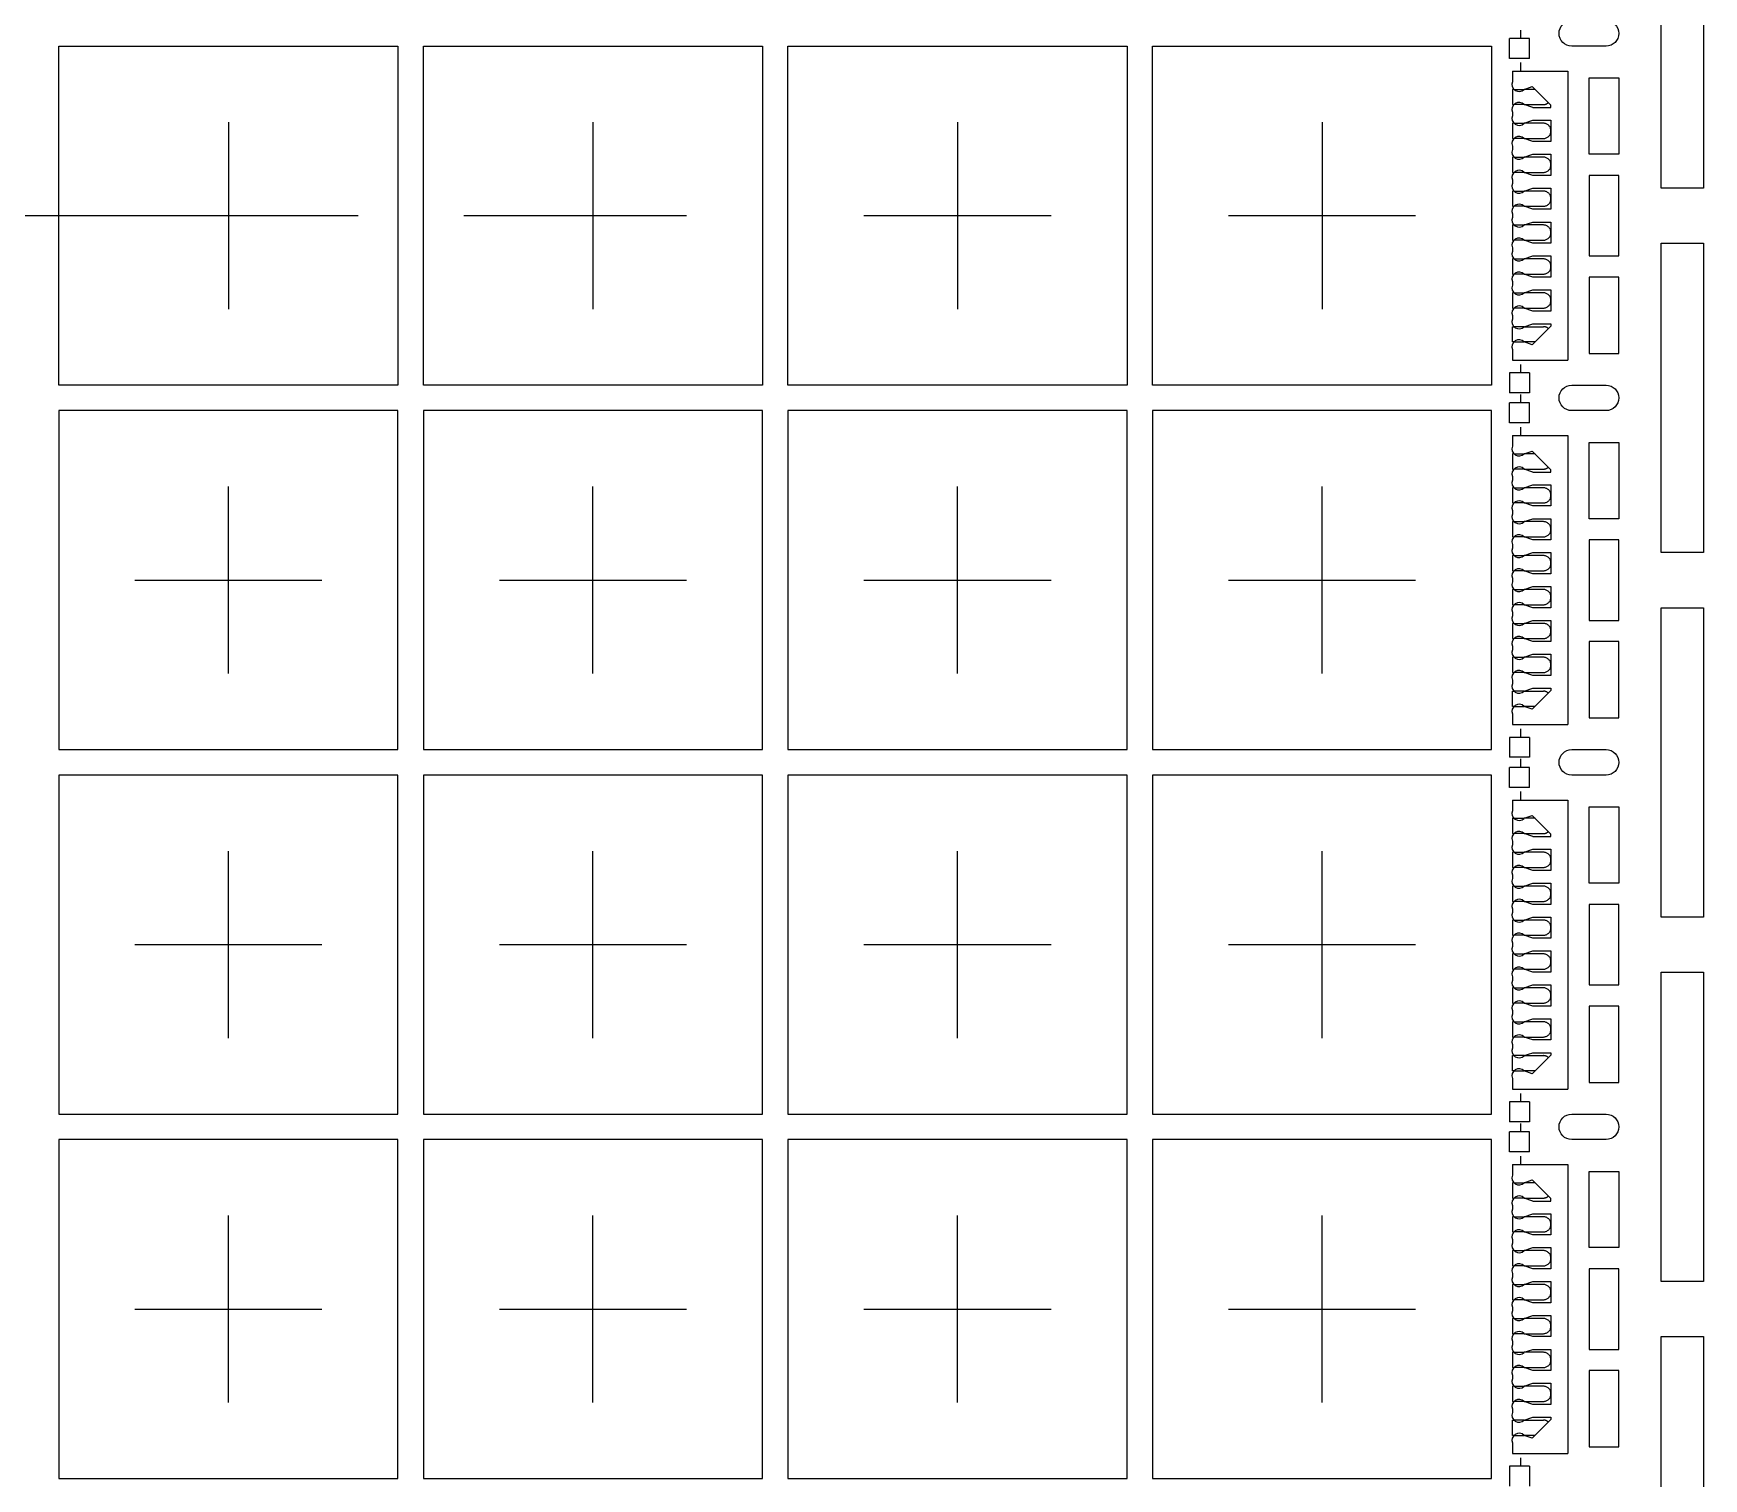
# Model space of a CAD drawing. Extents: x 580 to 695, y -153 to -2.
# Drawn here: x 644.95 to 664.65, y -61.19 to -44.14 of the extents above; entities that cross this region are included whole.
import ezdxf

# ---------------------------------------------------------------- set-up
doc = ezdxf.new("R2010")
doc.units = 0
doc.header["$LTSCALE"] = 5
doc.header["$MEASUREMENT"] = 0
doc.linetypes.add('CENTER', pattern=[2, 1.25, -0.25, 0.25, -0.25])
doc.linetypes.add('HIDDEN', pattern=[0.375, 0.25, -0.125])
doc.layers.add('1', color=7, linetype='CONTINUOUS')
doc.layers.add('1D', color=4, linetype='CONTINUOUS')

msp = doc.modelspace()

# ---------------------------------------------------------------- linework, layer by layer
at = {"layer": '1'}
for p, q in [((662.362, -44.44), (662.362, -44.205)), ((662.597, -44.205), (662.362, -44.205)), ((662.597, -44.44), (662.597, -44.205)), ((662.597, -44.44), (662.362, -44.44)), ((662.397, -44.59), (662.397, -44.716)), ((662.416, -44.805), (662.536, -44.805)), ((662.536, -44.805), (662.632, -44.772)), ((662.852, -44.992), (662.632, -44.772)), ((662.397, -45.074), (662.397, -45.116)), ((662.536, -44.985), (662.416, -44.985)), ((662.637, -45.02), (662.536, -44.985)), ((662.637, -45.02), (662.852, -45.02)), ((662.416, -45.205), (662.536, -45.205)), ((662.536, -45.205), (662.637, -45.17)), ((662.637, -45.17), (662.852, -45.17)), ((662.397, -45.474), (662.397, -45.516)), ((662.536, -45.385), (662.416, -45.385)), ((662.637, -45.42), (662.536, -45.385)), ((662.852, -45.42), (662.637, -45.42)), ((662.416, -45.605), (662.536, -45.605)), ((662.536, -45.605), (662.637, -45.57)), ((662.637, -45.57), (662.852, -45.57)), ((662.397, -45.874), (662.397, -45.916)), ((662.536, -45.785), (662.416, -45.785)), ((662.637, -45.82), (662.536, -45.785)), ((662.852, -45.82), (662.637, -45.82)), ((662.416, -46.005), (662.536, -46.005)), ((662.536, -46.005), (662.637, -45.97)), ((662.637, -45.97), (662.852, -45.97)), ((662.397, -46.274), (662.397, -46.316)), ((662.536, -46.185), (662.416, -46.185)), ((662.637, -46.22), (662.536, -46.185)), ((662.852, -46.22), (662.637, -46.22)), ((662.416, -46.405), (662.536, -46.405)), ((662.536, -46.405), (662.637, -46.37)), ((662.637, -46.37), (662.852, -46.37)), ((662.397, -46.674), (662.397, -46.716)), ((662.536, -46.585), (662.416, -46.585)), ((662.637, -46.62), (662.536, -46.585)), ((662.852, -46.62), (662.637, -46.62)), ((662.416, -46.805), (662.536, -46.805)), ((662.536, -46.805), (662.637, -46.77)), ((662.637, -46.77), (662.852, -46.77)), ((662.397, -47.074), (662.397, -47.116)), ((662.536, -46.985), (662.416, -46.985)), ((662.637, -47.02), (662.536, -46.985)), ((662.852, -47.02), (662.637, -47.02)), ((662.416, -47.205), (662.536, -47.205)), ((662.536, -47.205), (662.637, -47.17)), ((662.637, -47.17), (662.852, -47.17)), ((662.397, -47.474), (662.397, -47.516)), ((662.536, -47.385), (662.416, -47.385)), ((662.637, -47.42), (662.536, -47.385)), ((662.852, -47.42), (662.637, -47.42)), ((662.536, -47.605), (662.416, -47.605)), ((662.536, -47.605), (662.637, -47.57)), ((662.852, -47.598), (662.632, -47.818)), ((662.637, -47.57), (662.852, -47.57)), ((662.416, -47.785), (662.536, -47.785)), ((662.632, -47.818), (662.536, -47.785)), ((662.397, -47.874), (662.397, -48)), ((662.362, -48.15), (662.362, -48.385)), ((662.597, -48.15), (662.362, -48.15)), ((662.597, -48.15), (662.597, -48.385)), ((662.597, -48.385), (662.362, -48.385)), ((662.362, -48.74), (662.362, -48.505)), ((662.597, -48.505), (662.362, -48.505)), ((662.597, -48.74), (662.597, -48.505)), ((662.597, -48.74), (662.362, -48.74)), ((662.397, -48.89), (662.397, -49.016)), ((662.416, -49.105), (662.536, -49.105)), ((662.536, -49.105), (662.632, -49.072)), ((662.852, -49.292), (662.632, -49.072)), ((662.397, -49.374), (662.397, -49.416)), ((662.536, -49.285), (662.416, -49.285)), ((662.637, -49.32), (662.536, -49.285)), ((662.637, -49.32), (662.852, -49.32)), ((662.416, -49.505), (662.536, -49.505)), ((662.536, -49.505), (662.637, -49.47)), ((662.637, -49.47), (662.852, -49.47)), ((662.397, -49.774), (662.397, -49.816)), ((662.536, -49.685), (662.416, -49.685)), ((662.637, -49.72), (662.536, -49.685)), ((662.852, -49.72), (662.637, -49.72)), ((662.416, -49.905), (662.536, -49.905)), ((662.536, -49.905), (662.637, -49.87)), ((662.637, -49.87), (662.852, -49.87)), ((662.397, -50.174), (662.397, -50.216)), ((662.536, -50.085), (662.416, -50.085)), ((662.637, -50.12), (662.536, -50.085)), ((662.852, -50.12), (662.637, -50.12)), ((662.416, -50.305), (662.536, -50.305)), ((662.536, -50.305), (662.637, -50.27)), ((662.637, -50.27), (662.852, -50.27)), ((662.397, -50.574), (662.397, -50.616)), ((662.536, -50.485), (662.416, -50.485)), ((662.637, -50.52), (662.536, -50.485)), ((662.852, -50.52), (662.637, -50.52)), ((662.416, -50.705), (662.536, -50.705)), ((662.536, -50.705), (662.637, -50.67)), ((662.637, -50.67), (662.852, -50.67)), ((662.397, -50.974), (662.397, -51.016)), ((662.536, -50.885), (662.416, -50.885)), ((662.637, -50.92), (662.536, -50.885)), ((662.852, -50.92), (662.637, -50.92)), ((662.416, -51.105), (662.536, -51.105)), ((662.536, -51.105), (662.637, -51.07)), ((662.637, -51.07), (662.852, -51.07)), ((662.397, -51.374), (662.397, -51.416)), ((662.536, -51.285), (662.416, -51.285)), ((662.637, -51.32), (662.536, -51.285)), ((662.852, -51.32), (662.637, -51.32)), ((662.416, -51.505), (662.536, -51.505)), ((662.536, -51.505), (662.637, -51.47)), ((662.637, -51.47), (662.852, -51.47)), ((662.397, -51.774), (662.397, -51.816)), ((662.536, -51.685), (662.416, -51.685)), ((662.637, -51.72), (662.536, -51.685)), ((662.852, -51.72), (662.637, -51.72)), ((662.536, -51.905), (662.416, -51.905)), ((662.536, -51.905), (662.637, -51.87)), ((662.852, -51.898), (662.632, -52.118)), ((662.637, -51.87), (662.852, -51.87)), ((662.397, -52.174), (662.397, -52.3)), ((662.416, -52.085), (662.536, -52.085)), ((662.632, -52.118), (662.536, -52.085)), ((662.362, -52.45), (662.362, -52.685)), ((662.597, -52.45), (662.362, -52.45)), ((662.597, -52.45), (662.597, -52.685)), ((662.597, -52.685), (662.362, -52.685)), ((662.362, -53.04), (662.362, -52.805)), ((662.597, -52.805), (662.362, -52.805)), ((662.597, -53.04), (662.597, -52.805)), ((662.597, -53.04), (662.362, -53.04)), ((662.397, -53.19), (662.397, -53.316)), ((662.536, -53.405), (662.632, -53.372)), ((662.852, -53.592), (662.632, -53.372)), ((662.416, -53.405), (662.536, -53.405)), ((662.397, -53.674), (662.397, -53.716)), ((662.536, -53.585), (662.416, -53.585)), ((662.637, -53.62), (662.536, -53.585)), ((662.536, -53.805), (662.637, -53.77)), ((662.637, -53.62), (662.852, -53.62)), ((662.637, -53.77), (662.852, -53.77)), ((662.416, -53.805), (662.536, -53.805)), ((662.397, -54.074), (662.397, -54.116)), ((662.536, -53.985), (662.416, -53.985)), ((662.637, -54.02), (662.536, -53.985)), ((662.536, -54.205), (662.637, -54.17)), ((662.852, -54.02), (662.637, -54.02)), ((662.637, -54.17), (662.852, -54.17)), ((662.416, -54.205), (662.536, -54.205)), ((662.397, -54.474), (662.397, -54.516)), ((662.536, -54.385), (662.416, -54.385)), ((662.637, -54.42), (662.536, -54.385)), ((662.852, -54.42), (662.637, -54.42)), ((662.416, -54.605), (662.536, -54.605)), ((662.536, -54.605), (662.637, -54.57)), ((662.637, -54.57), (662.852, -54.57)), ((662.397, -54.874), (662.397, -54.916)), ((662.536, -54.785), (662.416, -54.785)), ((662.637, -54.82), (662.536, -54.785)), ((662.852, -54.82), (662.637, -54.82)), ((662.416, -55.005), (662.536, -55.005)), ((662.536, -55.005), (662.637, -54.97)), ((662.637, -54.97), (662.852, -54.97)), ((662.397, -55.274), (662.397, -55.316)), ((662.536, -55.185), (662.416, -55.185)), ((662.637, -55.22), (662.536, -55.185)), ((662.852, -55.22), (662.637, -55.22)), ((662.416, -55.405), (662.536, -55.405)), ((662.536, -55.405), (662.637, -55.37)), ((662.637, -55.37), (662.852, -55.37)), ((662.397, -55.674), (662.397, -55.716)), ((662.536, -55.585), (662.416, -55.585)), ((662.637, -55.62), (662.536, -55.585)), ((662.852, -55.62), (662.637, -55.62)), ((662.416, -55.805), (662.536, -55.805)), ((662.536, -55.805), (662.637, -55.77)), ((662.637, -55.77), (662.852, -55.77)), ((662.397, -56.074), (662.397, -56.116)), ((662.536, -55.985), (662.416, -55.985)), ((662.637, -56.02), (662.536, -55.985)), ((662.852, -56.02), (662.637, -56.02)), ((662.536, -56.205), (662.416, -56.205)), ((662.536, -56.205), (662.637, -56.17)), ((662.852, -56.198), (662.632, -56.418)), ((662.637, -56.17), (662.852, -56.17)), ((662.397, -56.474), (662.397, -56.6)), ((662.416, -56.385), (662.536, -56.385)), ((662.632, -56.418), (662.536, -56.385)), ((662.362, -56.75), (662.362, -56.985)), ((662.597, -56.75), (662.362, -56.75)), ((662.597, -56.75), (662.597, -56.985)), ((662.597, -56.985), (662.362, -56.985)), ((662.362, -57.34), (662.362, -57.105)), ((662.597, -57.105), (662.362, -57.105)), ((662.597, -57.34), (662.597, -57.105)), ((662.597, -57.34), (662.362, -57.34)), ((662.397, -57.49), (662.397, -57.616)), ((662.416, -57.705), (662.536, -57.705)), ((662.536, -57.705), (662.632, -57.672)), ((662.852, -57.892), (662.632, -57.672)), ((662.536, -57.885), (662.416, -57.885)), ((662.637, -57.92), (662.536, -57.885)), ((662.397, -57.974), (662.397, -58.016)), ((662.416, -58.105), (662.536, -58.105)), ((662.536, -58.105), (662.637, -58.07)), ((662.637, -57.92), (662.852, -57.92)), ((662.637, -58.07), (662.852, -58.07)), ((662.536, -58.285), (662.416, -58.285)), ((662.637, -58.32), (662.536, -58.285)), ((662.397, -58.374), (662.397, -58.416)), ((662.416, -58.505), (662.536, -58.505)), ((662.536, -58.505), (662.637, -58.47)), ((662.852, -58.32), (662.637, -58.32)), ((662.637, -58.47), (662.852, -58.47)), ((662.536, -58.685), (662.416, -58.685)), ((662.637, -58.72), (662.536, -58.685)), ((662.397, -58.774), (662.397, -58.816)), ((662.536, -58.905), (662.637, -58.87)), ((662.852, -58.72), (662.637, -58.72)), ((662.637, -58.87), (662.852, -58.87)), ((662.416, -58.905), (662.536, -58.905)), ((662.536, -59.085), (662.416, -59.085)), ((662.637, -59.12), (662.536, -59.085)), ((662.397, -59.174), (662.397, -59.216)), ((662.536, -59.305), (662.637, -59.27)), ((662.852, -59.12), (662.637, -59.12)), ((662.637, -59.27), (662.852, -59.27)), ((662.416, -59.305), (662.536, -59.305)), ((662.536, -59.485), (662.416, -59.485)), ((662.637, -59.52), (662.536, -59.485)), ((662.397, -59.574), (662.397, -59.616)), ((662.536, -59.705), (662.637, -59.67)), ((662.852, -59.52), (662.637, -59.52)), ((662.637, -59.67), (662.852, -59.67)), ((662.416, -59.705), (662.536, -59.705)), ((662.536, -59.885), (662.416, -59.885)), ((662.637, -59.92), (662.536, -59.885)), ((662.397, -59.974), (662.397, -60.016)), ((662.536, -60.105), (662.637, -60.07)), ((662.852, -59.92), (662.637, -59.92)), ((662.637, -60.07), (662.852, -60.07)), ((662.416, -60.105), (662.536, -60.105)), ((662.397, -60.374), (662.397, -60.416)), ((662.536, -60.285), (662.416, -60.285)), ((662.637, -60.32), (662.536, -60.285)), ((662.536, -60.505), (662.637, -60.47)), ((662.852, -60.32), (662.637, -60.32)), ((662.637, -60.47), (662.852, -60.47)), ((662.536, -60.505), (662.416, -60.505)), ((662.852, -60.498), (662.632, -60.718)), ((662.397, -60.774), (662.397, -60.9)), ((662.416, -60.685), (662.536, -60.685)), ((662.632, -60.718), (662.536, -60.685)), ((662.362, -61.05), (662.362, -61.285)), ((662.597, -61.05), (662.362, -61.05)), ((662.597, -61.05), (662.597, -61.285))]:
    msp.add_line(p, q, dxfattribs=at)
at = {"layer": '1', "color": 7}
for p, q in [((662.397, -44.59), (663.052, -44.59)), ((663.052, -44.59), (663.052, -48)), ((662.852, -45.02), (662.852, -44.992)), ((662.852, -45.17), (662.852, -45.42)), ((662.852, -45.57), (662.852, -45.82)), ((662.852, -45.97), (662.852, -46.22)), ((662.852, -46.37), (662.852, -46.62)), ((662.852, -46.77), (662.852, -47.02)), ((662.852, -47.17), (662.852, -47.42)), ((662.852, -47.57), (662.852, -47.598)), ((662.397, -48), (663.052, -48)), ((662.397, -48.89), (663.052, -48.89)), ((663.052, -48.89), (663.052, -52.3)), ((662.852, -49.32), (662.852, -49.292)), ((662.852, -49.47), (662.852, -49.72)), ((662.852, -49.87), (662.852, -50.12)), ((662.852, -50.27), (662.852, -50.52)), ((662.852, -50.67), (662.852, -50.92)), ((662.852, -51.07), (662.852, -51.32)), ((662.852, -51.47), (662.852, -51.72)), ((662.852, -51.87), (662.852, -51.898)), ((662.397, -52.3), (663.052, -52.3)), ((662.397, -53.19), (663.052, -53.19)), ((663.052, -53.19), (663.052, -56.6)), ((662.852, -53.62), (662.852, -53.592)), ((662.852, -53.77), (662.852, -54.02)), ((662.852, -54.17), (662.852, -54.42)), ((662.852, -54.57), (662.852, -54.82)), ((662.852, -54.97), (662.852, -55.22)), ((662.852, -55.37), (662.852, -55.62)), ((662.852, -55.77), (662.852, -56.02)), ((662.852, -56.17), (662.852, -56.198)), ((662.397, -56.6), (663.052, -56.6)), ((662.397, -57.49), (663.052, -57.49)), ((663.052, -57.49), (663.052, -60.9)), ((662.852, -57.92), (662.852, -57.892)), ((662.852, -58.07), (662.852, -58.32)), ((662.852, -58.47), (662.852, -58.72)), ((662.852, -58.87), (662.852, -59.12)), ((662.852, -59.27), (662.852, -59.52)), ((662.852, -59.67), (662.852, -59.92)), ((662.852, -60.07), (662.852, -60.32)), ((662.852, -60.47), (662.852, -60.498)), ((662.397, -60.9), (663.052, -60.9))]:
    msp.add_line(p, q, dxfattribs=at)
at = {"layer": '1', "ltscale": 10}
for points in [[(664.152, -45.97), (664.152, -42.32), (664.652, -42.32), (664.652, -45.97)], [(663.652, -45.57), (663.302, -45.57), (663.302, -44.67), (663.652, -44.67)], [(663.652, -45.82), (663.302, -45.82), (663.302, -46.77), (663.652, -46.77)], [(664.152, -50.27), (664.152, -46.62), (664.652, -46.62), (664.652, -50.27)], [(663.302, -47.02), (663.302, -47.92), (663.652, -47.92), (663.652, -47.02)], [(663.652, -49.87), (663.302, -49.87), (663.302, -48.97), (663.652, -48.97)], [(663.652, -50.12), (663.302, -50.12), (663.302, -51.07), (663.652, -51.07)], [(664.152, -54.57), (664.152, -50.92), (664.652, -50.92), (664.652, -54.57)], [(663.302, -51.32), (663.302, -52.22), (663.652, -52.22), (663.652, -51.32)], [(663.652, -54.17), (663.302, -54.17), (663.302, -53.27), (663.652, -53.27)], [(663.652, -54.42), (663.302, -54.42), (663.302, -55.37), (663.652, -55.37)], [(664.152, -58.87), (664.152, -55.22), (664.652, -55.22), (664.652, -58.87)], [(663.302, -55.62), (663.302, -56.52), (663.652, -56.52), (663.652, -55.62)], [(663.652, -58.47), (663.302, -58.47), (663.302, -57.57), (663.652, -57.57)], [(663.652, -58.72), (663.302, -58.72), (663.302, -59.67), (663.652, -59.67)], [(664.152, -63.17), (664.152, -59.52), (664.652, -59.52), (664.652, -63.17)], [(663.302, -59.92), (663.302, -60.82), (663.652, -60.82), (663.652, -59.92)]]:
    msp.add_lwpolyline(points, close=True, dxfattribs=at)
for points in [[(663.097, -43.995), (663.502, -43.995, -1), (663.502, -44.295), (663.097, -44.295, -1)], [(663.097, -48.295), (663.502, -48.295, -1), (663.502, -48.595), (663.097, -48.595, -1)], [(663.097, -52.595), (663.502, -52.595, -1), (663.502, -52.895), (663.097, -52.895, -1)], [(663.097, -56.895), (663.502, -56.895, -1), (663.502, -57.195), (663.097, -57.195, -1)]]:
    msp.add_lwpolyline(points, format="xyb", close=True, dxfattribs=at)
at = {"layer": '1'}
for centre, start, end in [((662.476, -44.746), 159.5408, 315.2841), ((662.476, -45.044), 44.7159, 200.4592), ((662.476, -45.146), 159.5408, 315.2841), ((662.476, -45.444), 44.7159, 200.4592), ((662.476, -45.546), 159.5408, 315.2841), ((662.476, -45.844), 44.7159, 200.4592), ((662.476, -45.946), 159.5408, 315.2841), ((662.476, -46.244), 44.7159, 200.4592), ((662.476, -46.346), 159.5408, 315.2841), ((662.476, -46.644), 44.7159, 200.4592), ((662.476, -46.746), 159.5408, 315.2841), ((662.476, -47.044), 44.7159, 200.4592), ((662.476, -47.146), 159.5408, 315.2841), ((662.476, -47.444), 44.7159, 200.4592), ((662.476, -47.546), 159.5408, 315.2841), ((662.476, -47.844), 44.7159, 200.4592), ((662.476, -49.046), 159.5408, 315.2841), ((662.476, -49.344), 44.7159, 200.4592), ((662.476, -49.446), 159.5408, 315.2841), ((662.476, -49.744), 44.7159, 200.4592), ((662.476, -49.846), 159.5408, 315.2841), ((662.476, -50.144), 44.7159, 200.4592), ((662.476, -50.246), 159.5408, 315.2841), ((662.476, -50.544), 44.7159, 200.4592), ((662.476, -50.646), 159.5408, 315.2841), ((662.476, -50.944), 44.7159, 200.4592), ((662.476, -51.046), 159.5408, 315.2841), ((662.476, -51.344), 44.7159, 200.4592), ((662.476, -51.446), 159.5408, 315.2841), ((662.476, -51.744), 44.7159, 200.4592), ((662.476, -51.846), 159.5408, 315.2841), ((662.476, -52.144), 44.7159, 200.4592), ((662.476, -53.346), 159.5408, 315.2841), ((662.476, -53.644), 44.7159, 200.4592), ((662.476, -53.746), 159.5408, 315.2841), ((662.476, -54.044), 44.7159, 200.4592), ((662.476, -54.146), 159.5408, 315.2841), ((662.476, -54.444), 44.7159, 200.4592), ((662.476, -54.546), 159.5408, 315.2841), ((662.476, -54.844), 44.7159, 200.4592), ((662.476, -54.946), 159.5408, 315.2841), ((662.476, -55.244), 44.7159, 200.4592), ((662.476, -55.346), 159.5408, 315.2841), ((662.476, -55.644), 44.7159, 200.4592), ((662.476, -55.746), 159.5408, 315.2841), ((662.476, -56.044), 44.7159, 200.4592), ((662.476, -56.146), 159.5408, 315.2841), ((662.476, -56.444), 44.7159, 200.4592), ((662.476, -57.646), 159.5408, 315.2841), ((662.476, -57.944), 44.7159, 200.4592), ((662.476, -58.046), 159.5408, 315.2841), ((662.476, -58.344), 44.7159, 200.4592), ((662.476, -58.446), 159.5408, 315.2841), ((662.476, -58.744), 44.7159, 200.4592), ((662.476, -58.846), 159.5408, 315.2841), ((662.476, -59.144), 44.7159, 200.4592), ((662.476, -59.246), 159.5408, 315.2841), ((662.476, -59.544), 44.7159, 200.4592), ((662.476, -59.646), 159.5408, 315.2841), ((662.476, -59.944), 44.7159, 200.4592), ((662.476, -60.046), 159.5408, 315.2841), ((662.476, -60.344), 44.7159, 200.4592), ((662.476, -60.446), 159.5408, 315.2841), ((662.476, -60.744), 44.7159, 200.4592)]:
    msp.add_arc(centre, 0.0843, start, end, dxfattribs=at)
at = {"layer": '1D', "linetype": 'HIDDEN', "ltscale": 0.08}
for p, q in [((662.497, -44.205), (662.497, -44.085)), ((662.497, -44.59), (662.497, -44.44)), ((662.497, -48.15), (662.497, -48)), ((662.497, -48.505), (662.497, -48.385)), ((662.497, -48.89), (662.497, -48.74)), ((662.497, -52.45), (662.497, -52.3)), ((662.497, -52.805), (662.497, -52.685)), ((662.497, -53.19), (662.497, -53.04)), ((662.497, -56.75), (662.497, -56.6)), ((662.497, -57.105), (662.497, -56.985)), ((662.497, -57.49), (662.497, -57.34)), ((662.497, -61.05), (662.497, -60.9))]:
    msp.add_line(p, q, dxfattribs=at)
at = {"layer": '1D', "linetype": 'CENTER'}
for p, q in [((647.252, -45.192), (647.252, -47.398)), ((651.552, -45.192), (651.552, -47.398)), ((655.852, -45.192), (655.852, -47.398)), ((660.152, -45.192), (660.152, -47.398)), ((622.531, -46.295), (650.474, -46.295)), ((646.149, -46.295), (648.355, -46.295)), ((650.449, -46.295), (652.655, -46.295)), ((654.749, -46.295), (656.955, -46.295)), ((659.049, -46.295), (661.255, -46.295)), ((647.252, -51.698), (647.252, -49.492)), ((651.552, -51.698), (651.552, -49.492)), ((655.852, -51.698), (655.852, -49.492)), ((660.152, -51.698), (660.152, -49.492)), ((646.149, -50.595), (648.355, -50.595)), ((650.449, -50.595), (652.655, -50.595)), ((654.749, -50.595), (656.955, -50.595)), ((659.049, -50.595), (661.255, -50.595)), ((647.252, -55.998), (647.252, -53.792)), ((651.552, -55.998), (651.552, -53.792)), ((655.852, -55.998), (655.852, -53.792)), ((660.152, -55.998), (660.152, -53.792)), ((646.149, -54.895), (648.355, -54.895)), ((650.449, -54.895), (652.655, -54.895)), ((654.749, -54.895), (656.955, -54.895)), ((659.049, -54.895), (661.255, -54.895)), ((647.252, -60.298), (647.252, -58.092)), ((651.552, -60.298), (651.552, -58.092)), ((655.852, -60.298), (655.852, -58.092)), ((660.152, -60.298), (660.152, -58.092)), ((646.149, -59.195), (648.355, -59.195)), ((650.449, -59.195), (652.655, -59.195)), ((654.749, -59.195), (656.955, -59.195)), ((659.049, -59.195), (661.255, -59.195))]:
    msp.add_line(p, q, dxfattribs=at)
at = {"layer": '1D', "color": 2, "linetype": 'CENTER', "ltscale": 0.8}
for points in [[(649.252, -44.295), (649.252, -48.295), (645.252, -48.295), (645.252, -44.295)], [(653.552, -44.295), (653.552, -48.295), (649.552, -48.295), (649.552, -44.295)], [(657.852, -44.295), (657.852, -48.295), (653.852, -48.295), (653.852, -44.295)], [(662.152, -44.295), (662.152, -48.295), (658.152, -48.295), (658.152, -44.295)], [(649.252, -52.595), (649.252, -48.595), (645.252, -48.595), (645.252, -52.595)], [(653.552, -52.595), (653.552, -48.595), (649.552, -48.595), (649.552, -52.595)], [(657.852, -52.595), (657.852, -48.595), (653.852, -48.595), (653.852, -52.595)], [(662.152, -52.595), (662.152, -48.595), (658.152, -48.595), (658.152, -52.595)], [(649.252, -56.895), (649.252, -52.895), (645.252, -52.895), (645.252, -56.895)], [(653.552, -56.895), (653.552, -52.895), (649.552, -52.895), (649.552, -56.895)], [(657.852, -56.895), (657.852, -52.895), (653.852, -52.895), (653.852, -56.895)], [(662.152, -56.895), (662.152, -52.895), (658.152, -52.895), (658.152, -56.895)], [(649.252, -61.195), (649.252, -57.195), (645.252, -57.195), (645.252, -61.195)], [(653.552, -61.195), (653.552, -57.195), (649.552, -57.195), (649.552, -61.195)], [(657.852, -61.195), (657.852, -57.195), (653.852, -57.195), (653.852, -61.195)], [(662.152, -61.195), (662.152, -57.195), (658.152, -57.195), (658.152, -61.195)]]:
    msp.add_lwpolyline(points, close=True, dxfattribs=at)
at = {"layer": '1D', "linetype": 'HIDDEN', "ltscale": 0.3}
for points in [[(662.416, -44.805), (662.397, -44.805), (662.397, -44.985), (662.416, -44.985)], [(662.665, -44.805), (662.536, -44.805)], [(662.416, -45.205), (662.397, -45.205), (662.397, -45.385), (662.416, -45.385)], [(662.416, -45.605), (662.397, -45.605), (662.397, -45.785), (662.416, -45.785)], [(662.416, -46.005), (662.397, -46.005), (662.397, -46.185), (662.416, -46.185)], [(662.416, -46.405), (662.397, -46.405), (662.397, -46.585), (662.416, -46.585)], [(662.416, -46.805), (662.397, -46.805), (662.397, -46.985), (662.416, -46.985)], [(662.416, -47.205), (662.397, -47.205), (662.397, -47.385), (662.416, -47.385)], [(662.416, -47.785), (662.397, -47.785), (662.397, -47.605), (662.416, -47.605)], [(662.665, -47.785), (662.536, -47.785)], [(662.416, -49.105), (662.397, -49.105), (662.397, -49.285), (662.416, -49.285)], [(662.665, -49.105), (662.536, -49.105)], [(662.416, -49.505), (662.397, -49.505), (662.397, -49.685), (662.416, -49.685)], [(662.416, -49.905), (662.397, -49.905), (662.397, -50.085), (662.416, -50.085)], [(662.416, -50.305), (662.397, -50.305), (662.397, -50.485), (662.416, -50.485)], [(662.416, -50.705), (662.397, -50.705), (662.397, -50.885), (662.416, -50.885)], [(662.416, -51.105), (662.397, -51.105), (662.397, -51.285), (662.416, -51.285)], [(662.416, -51.505), (662.397, -51.505), (662.397, -51.685), (662.416, -51.685)], [(662.416, -52.085), (662.397, -52.085), (662.397, -51.905), (662.416, -51.905)], [(662.665, -52.085), (662.536, -52.085)], [(662.416, -53.405), (662.397, -53.405), (662.397, -53.585), (662.416, -53.585)], [(662.665, -53.405), (662.536, -53.405)], [(662.416, -53.805), (662.397, -53.805), (662.397, -53.985), (662.416, -53.985)], [(662.416, -54.205), (662.397, -54.205), (662.397, -54.385), (662.416, -54.385)], [(662.416, -54.605), (662.397, -54.605), (662.397, -54.785), (662.416, -54.785)], [(662.416, -55.005), (662.397, -55.005), (662.397, -55.185), (662.416, -55.185)], [(662.416, -55.405), (662.397, -55.405), (662.397, -55.585), (662.416, -55.585)], [(662.416, -55.805), (662.397, -55.805), (662.397, -55.985), (662.416, -55.985)], [(662.416, -56.385), (662.397, -56.385), (662.397, -56.205), (662.416, -56.205)], [(662.665, -56.385), (662.536, -56.385)], [(662.416, -57.705), (662.397, -57.705), (662.397, -57.885), (662.416, -57.885)], [(662.665, -57.705), (662.536, -57.705)], [(662.416, -58.105), (662.397, -58.105), (662.397, -58.285), (662.416, -58.285)], [(662.416, -58.505), (662.397, -58.505), (662.397, -58.685), (662.416, -58.685)], [(662.416, -58.905), (662.397, -58.905), (662.397, -59.085), (662.416, -59.085)], [(662.416, -59.305), (662.397, -59.305), (662.397, -59.485), (662.416, -59.485)], [(662.416, -59.705), (662.397, -59.705), (662.397, -59.885), (662.416, -59.885)], [(662.416, -60.105), (662.397, -60.105), (662.397, -60.285), (662.416, -60.285)], [(662.416, -60.685), (662.397, -60.685), (662.397, -60.505), (662.416, -60.505)], [(662.665, -60.685), (662.536, -60.685)]]:
    msp.add_lwpolyline(points, dxfattribs=at)
for points in [[(662.536, -44.985), (662.762, -44.985, 0.184483), (662.822, -44.962, 0.175674)], [(662.536, -45.385), (662.762, -45.385, 1), (662.762, -45.205), (662.536, -45.205)], [(662.536, -45.785), (662.762, -45.785, 1), (662.762, -45.605), (662.536, -45.605)], [(662.536, -46.185), (662.762, -46.185, 1), (662.762, -46.005), (662.536, -46.005)], [(662.536, -46.585), (662.762, -46.585, 1), (662.762, -46.405), (662.536, -46.405)], [(662.536, -46.985), (662.762, -46.985, 1), (662.762, -46.805), (662.536, -46.805)], [(662.536, -47.385), (662.762, -47.385, 1), (662.762, -47.205), (662.536, -47.205)], [(662.536, -47.605), (662.762, -47.605, -0.184483), (662.822, -47.628, -0.175674)], [(662.536, -49.285), (662.762, -49.285, 0.184483), (662.822, -49.262, 0.175674)], [(662.536, -49.685), (662.762, -49.685, 1), (662.762, -49.505), (662.536, -49.505)], [(662.536, -50.085), (662.762, -50.085, 1), (662.762, -49.905), (662.536, -49.905)], [(662.536, -50.485), (662.762, -50.485, 1), (662.762, -50.305), (662.536, -50.305)], [(662.536, -50.885), (662.762, -50.885, 1), (662.762, -50.705), (662.536, -50.705)], [(662.536, -51.285), (662.762, -51.285, 1), (662.762, -51.105), (662.536, -51.105)], [(662.536, -51.685), (662.762, -51.685, 1), (662.762, -51.505), (662.536, -51.505)], [(662.536, -51.905), (662.762, -51.905, -0.184483), (662.822, -51.928, -0.175674)], [(662.536, -53.585), (662.762, -53.585, 0.184483), (662.822, -53.562, 0.175674)], [(662.536, -53.985), (662.762, -53.985, 1), (662.762, -53.805), (662.536, -53.805)], [(662.536, -54.385), (662.762, -54.385, 1), (662.762, -54.205), (662.536, -54.205)], [(662.536, -54.785), (662.762, -54.785, 1), (662.762, -54.605), (662.536, -54.605)], [(662.536, -55.185), (662.762, -55.185, 1), (662.762, -55.005), (662.536, -55.005)], [(662.536, -55.585), (662.762, -55.585, 1), (662.762, -55.405), (662.536, -55.405)], [(662.536, -55.985), (662.762, -55.985, 1), (662.762, -55.805), (662.536, -55.805)], [(662.536, -56.205), (662.762, -56.205, -0.184483), (662.822, -56.228, -0.175674)], [(662.536, -57.885), (662.762, -57.885, 0.184483), (662.822, -57.862, 0.175674)], [(662.536, -58.285), (662.762, -58.285, 1), (662.762, -58.105), (662.536, -58.105)], [(662.536, -58.685), (662.762, -58.685, 1), (662.762, -58.505), (662.536, -58.505)], [(662.536, -59.085), (662.762, -59.085, 1), (662.762, -58.905), (662.536, -58.905)], [(662.536, -59.485), (662.762, -59.485, 1), (662.762, -59.305), (662.536, -59.305)], [(662.536, -59.885), (662.762, -59.885, 1), (662.762, -59.705), (662.536, -59.705)], [(662.536, -60.285), (662.762, -60.285, 1), (662.762, -60.105), (662.536, -60.105)], [(662.536, -60.505), (662.762, -60.505, -0.184483), (662.822, -60.528, -0.175674)]]:
    msp.add_lwpolyline(points, format="xyb", dxfattribs=at)

doc.saveas('drawing.dxf')
